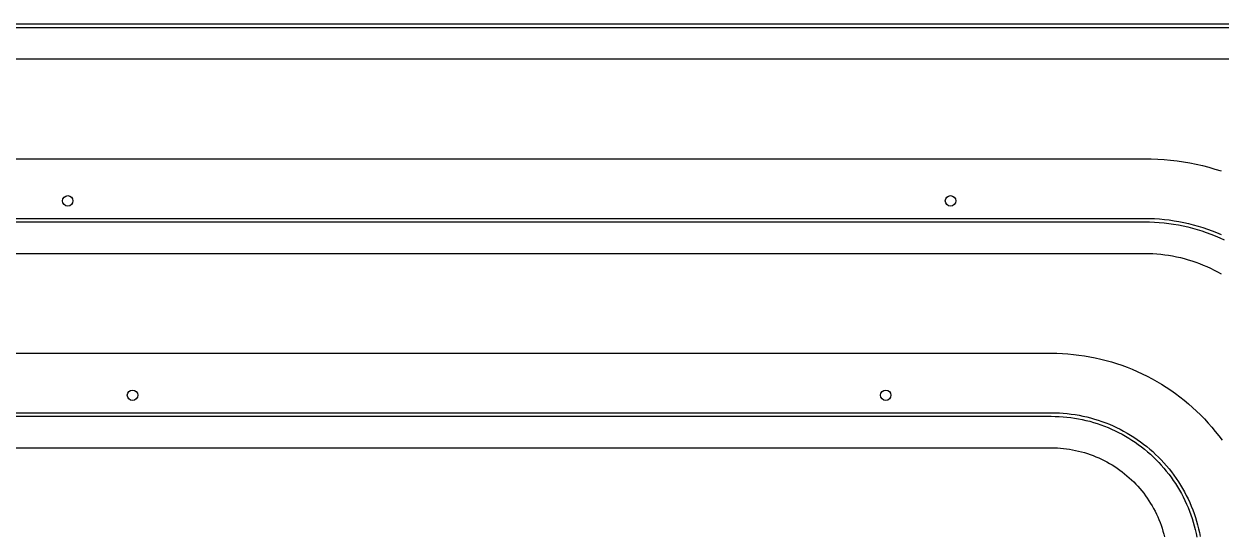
# Model space of a CAD drawing. Header units: metres. Extents: x 10 to 1210, y 10 to 2755.
# Drawn here: x 271.5 to 613.2, y 2092.9 to 2238.5 of the extents above; entities that cross this region are included whole.
import ezdxf

# ---------------------------------------------------------------- set-up
doc = ezdxf.new("R2010")
doc.units = ezdxf.units.M
for name, color, linetype in [('ACIKLIK', 5, 'Continuous'), ('ASKI_DELIK', 6, 'Continuous'), ('CAM_SABLON', 4, 'Continuous'), ('DIS_KENAR_V91_Z3', 1, 'Continuous'), ('LAMBA_T4_Z4', 3, 'Continuous')]:
    doc.layers.add(name, color=color, linetype=linetype)

msp = doc.modelspace()

# ---------------------------------------------------------------- linework, layer by layer
at = {"layer": 'ACIKLIK'}
for points in [[(202.1, 2228.5), (617.9, 2228.5)], [(228.74, 2173), (591.26, 2173), (592.58, 2172.98), (593.72, 2172.94), (594.86, 2172.86), (595.99, 2172.76), (597.13, 2172.62), (598.25, 2172.46), (599.38, 2172.27), (600.5, 2172.05), (601.61, 2171.79), (602.71, 2171.51), (603.81, 2171.2), (604.9, 2170.87), (605.98, 2170.5), (607.05, 2170.1), (608.11, 2169.68), (609.16, 2169.23), (610.19, 2168.75), (611.21, 2168.25), (612.22, 2167.72), (613.22, 2167.16)], [(255.38, 2117.5), (564.62, 2117.5), (565.67, 2117.49), (566.54, 2117.45), (567.4, 2117.4), (568.27, 2117.32), (569.13, 2117.21), (569.99, 2117.09), (570.85, 2116.94), (571.7, 2116.77), (572.55, 2116.58), (573.39, 2116.37), (574.23, 2116.13), (575.06, 2115.87), (575.88, 2115.59), (576.7, 2115.29), (577.5, 2114.97), (578.3, 2114.63), (579.09, 2114.26), (579.87, 2113.88), (580.64, 2113.47), (581.4, 2113.05), (582.15, 2112.61), (582.88, 2112.14), (583.6, 2111.66), (584.31, 2111.16), (585.01, 2110.64), (585.69, 2110.1), (586.36, 2109.54), (587.01, 2108.97), (587.65, 2108.38), (588.27, 2107.77), (588.88, 2107.15), (589.47, 2106.51), (590.04, 2105.86), (590.6, 2105.19), (591.14, 2104.51), (591.66, 2103.81), (592.16, 2103.1), (592.64, 2102.38), (593.11, 2101.65), (593.55, 2100.9), (593.97, 2100.14), (594.38, 2099.37), (594.76, 2098.59), (595.13, 2097.8), (595.47, 2097), (595.79, 2096.2), (596.09, 2095.38), (596.37, 2094.56), (596.63, 2093.73), (596.87, 2092.89), (597.08, 2092.05)]]:
    msp.add_lwpolyline(points, dxfattribs=at)
at = {"layer": 'ASKI_DELIK'}
for centre in [(284, 2188), (536, 2188), (302.5, 2132.5), (517.5, 2132.5)]:
    msp.add_circle(centre, 1.5, dxfattribs=at)
at = {"layer": 'CAM_SABLON'}
for points in [[(202.04, 2237.5), (617.96, 2237.5)], [(228.68, 2182), (591.32, 2182), (592.82, 2181.98), (594.19, 2181.93), (595.56, 2181.84), (596.93, 2181.71), (598.3, 2181.55), (599.66, 2181.35), (601.02, 2181.12), (602.37, 2180.85), (603.71, 2180.55), (605.04, 2180.21), (606.37, 2179.83), (607.68, 2179.43), (608.98, 2178.98), (610.28, 2178.51), (611.55, 2178), (612.82, 2177.45), (614.07, 2176.88)], [(255.32, 2126.5), (564.68, 2126.5), (565.9, 2126.48), (567.01, 2126.44), (568.11, 2126.37), (569.21, 2126.27), (570.31, 2126.14), (571.4, 2125.98), (572.49, 2125.79), (573.57, 2125.58), (574.65, 2125.33), (575.72, 2125.06), (576.78, 2124.76), (577.84, 2124.43), (578.89, 2124.08), (579.92, 2123.7), (580.95, 2123.29), (581.96, 2122.85), (582.97, 2122.39), (583.96, 2121.9), (584.94, 2121.38), (585.9, 2120.84), (586.85, 2120.28), (587.78, 2119.69), (588.7, 2119.08), (589.6, 2118.44), (590.49, 2117.78), (591.36, 2117.09), (592.21, 2116.39), (593.04, 2115.66), (593.85, 2114.91), (594.64, 2114.14), (595.41, 2113.35), (596.16, 2112.54), (596.89, 2111.71), (597.59, 2110.86), (598.28, 2109.99), (598.94, 2109.1), (599.58, 2108.2), (600.19, 2107.28), (600.78, 2106.35), (601.34, 2105.4), (601.88, 2104.44), (602.4, 2103.46), (602.89, 2102.47), (603.35, 2101.46), (603.79, 2100.45), (604.2, 2099.42), (604.58, 2098.39), (604.93, 2097.34), (605.26, 2096.28), (605.56, 2095.22), (605.83, 2094.15), (606.08, 2093.07), (606.29, 2091.99)]]:
    msp.add_lwpolyline(points, dxfattribs=at)
at = {"layer": 'DIS_KENAR_V91_Z3'}
for points in [[(228.56, 2200), (591.44, 2200), (593.29, 2199.98), (595.13, 2199.9), (596.98, 2199.78), (598.82, 2199.61), (600.65, 2199.4), (602.48, 2199.13), (604.3, 2198.82), (606.11, 2198.46), (607.91, 2198.05), (609.7, 2197.6), (611.48, 2197.09), (613.24, 2196.55)], [(255.2, 2144.5), (564.8, 2144.5), (566.38, 2144.48), (567.95, 2144.42), (569.52, 2144.31), (571.09, 2144.17), (572.66, 2143.98), (574.22, 2143.76), (575.77, 2143.49), (577.32, 2143.18), (578.85, 2142.84), (580.38, 2142.45), (581.9, 2142.02), (583.4, 2141.55), (584.9, 2141.05), (586.37, 2140.5), (587.84, 2139.92), (589.29, 2139.3), (590.72, 2138.64), (592.13, 2137.94), (593.52, 2137.2), (594.9, 2136.43), (596.25, 2135.63), (597.59, 2134.79), (598.9, 2133.91), (600.18, 2133), (601.45, 2132.06), (602.68, 2131.08), (603.9, 2130.08), (605.08, 2129.04), (606.24, 2127.97), (607.37, 2126.87), (608.47, 2125.74), (609.54, 2124.58), (610.58, 2123.4), (611.58, 2122.18), (612.56, 2120.95), (613.5, 2119.68)]]:
    msp.add_lwpolyline(points, dxfattribs=at)
at = {"layer": 'LAMBA_T4_Z4'}
for points in [[(202.03, 2238.5), (617.97, 2238.5)], [(228.67, 2183), (591.33, 2183), (592.84, 2182.98), (594.24, 2182.93), (595.64, 2182.83), (597.04, 2182.71), (598.43, 2182.54), (599.82, 2182.34), (601.2, 2182.1), (602.58, 2181.83), (603.94, 2181.52), (605.3, 2181.17), (606.65, 2180.79), (607.99, 2180.38), (609.32, 2179.93), (610.63, 2179.44), (611.94, 2178.92), (613.22, 2178.37)], [(255.31, 2127.5), (564.69, 2127.5), (565.93, 2127.48), (567.06, 2127.44), (568.19, 2127.37), (569.32, 2127.26), (570.44, 2127.13), (571.56, 2126.97), (572.67, 2126.78), (573.78, 2126.55), (574.88, 2126.3), (575.98, 2126.03), (577.07, 2125.72), (578.15, 2125.38), (579.22, 2125.02), (580.28, 2124.63), (581.33, 2124.21), (582.37, 2123.76), (583.4, 2123.29), (584.41, 2122.79), (585.41, 2122.26), (586.4, 2121.71), (587.37, 2121.13), (588.33, 2120.53), (589.27, 2119.9), (590.19, 2119.25), (591.1, 2118.57), (591.99, 2117.87), (592.86, 2117.15), (593.71, 2116.4), (594.54, 2115.63), (595.35, 2114.85), (596.14, 2114.04), (596.9, 2113.21), (597.65, 2112.36), (598.37, 2111.49), (599.07, 2110.6), (599.75, 2109.69), (600.4, 2108.77), (601.03, 2107.83), (601.63, 2106.87), (602.21, 2105.9), (602.76, 2104.91), (603.29, 2103.91), (603.79, 2102.9), (604.26, 2101.87), (604.71, 2100.83), (605.13, 2099.78), (605.52, 2098.72), (605.88, 2097.65), (606.22, 2096.57), (606.53, 2095.48), (606.8, 2094.38), (607.05, 2093.28), (607.28, 2092.17)]]:
    msp.add_lwpolyline(points, dxfattribs=at)

doc.saveas('drawing.dxf')
